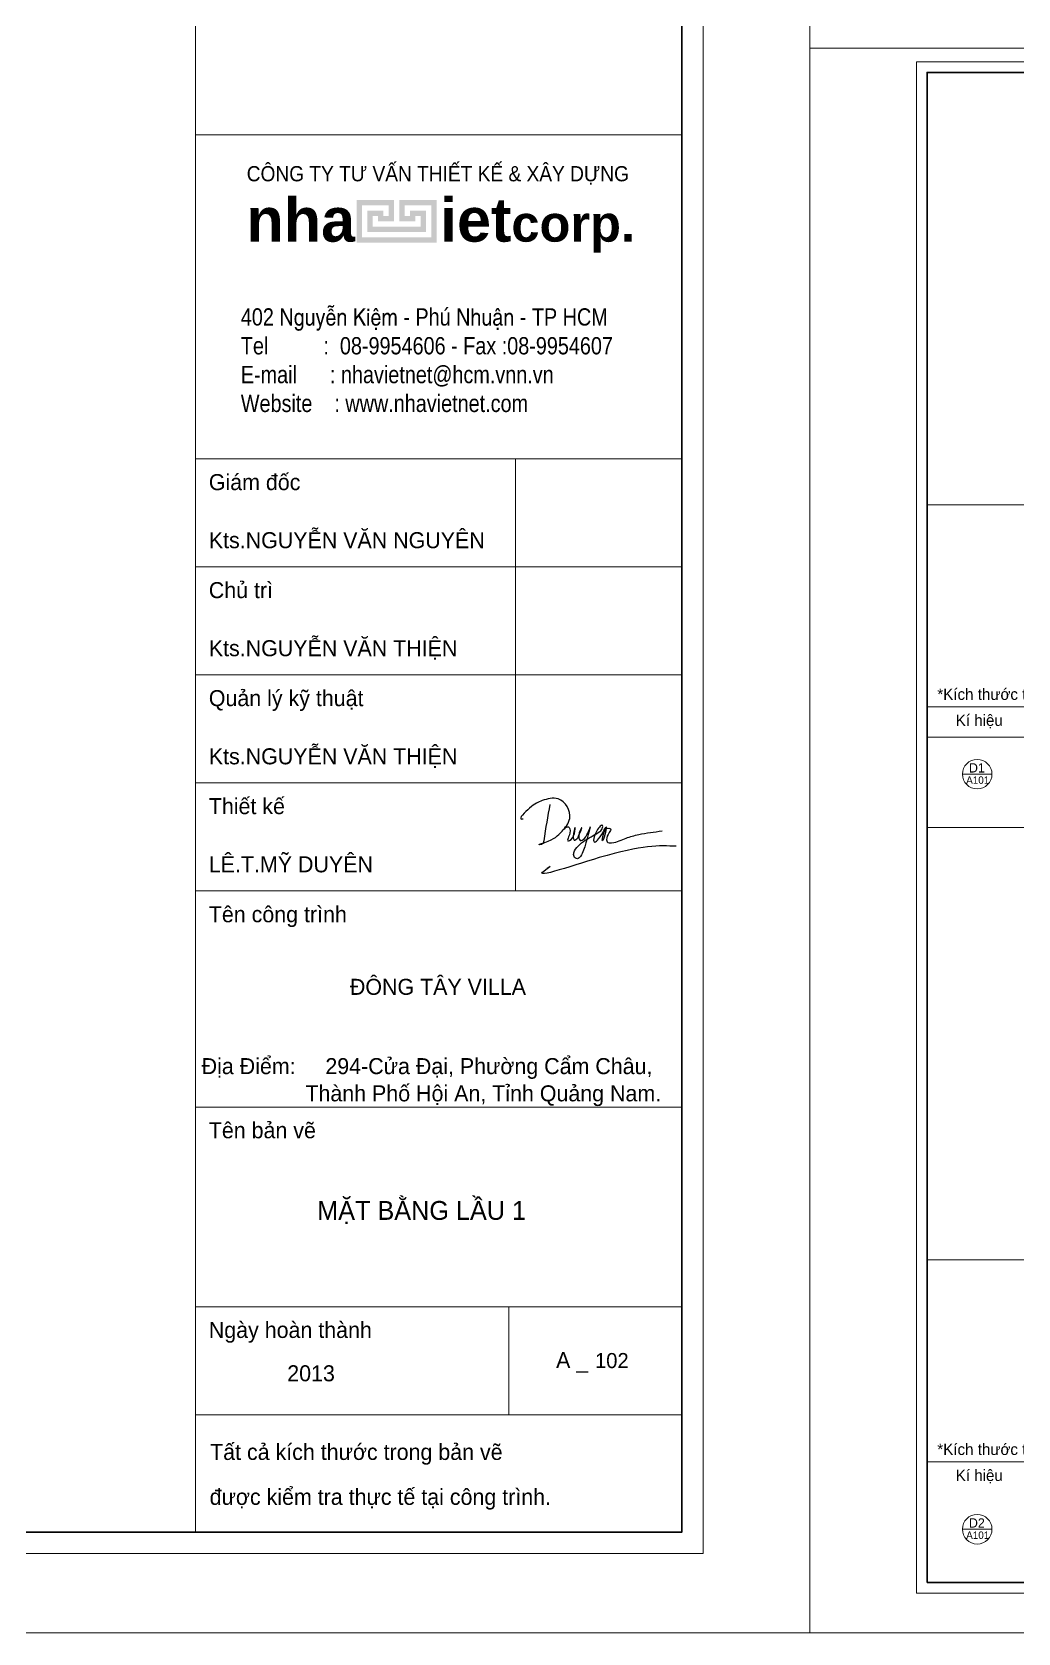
# Model space of a CAD drawing. Header units: inches. Extents: x 88947 to 296847, y 35049 to 161062.
# Drawn here: x 202594 to 209127, y 56051 to 66659 of the extents above; entities that cross this region are included whole.
import ezdxf
from ezdxf.enums import TextEntityAlignment as Align

# ---------------------------------------------------------------- set-up
doc = ezdxf.new("R2010")
doc.units = ezdxf.units.IN
doc.header["$MEASUREMENT"] = 0
doc.layers.add('$AUDIT_BAD_LAYER1', color=7, linetype='Continuous')
doc.layers.add('text', color=2, linetype='Continuous')
for name, color, linetype, lineweight in [('0.15', 175, 'Continuous', 20), ('0.4', 1, 'Continuous', 30), ('A-Text', 30, 'Continuous', 9), ('A-Wall', 2, 'Continuous', 35), ('DOOR', 142, 'Continuous', 15), ('KHUNG 2', 144, 'Continuous', 18), ('NETMANH', 192, 'Continuous', 18)]:
    doc.layers.add(name, color=color, linetype=linetype, lineweight=lineweight)
doc.styles.add('FRANKO', font='VFRANKO.TTF')
doc.styles.add('KH-TEXT', font='VAVON.TTF')
doc.styles.add('KHUNGTEN', font='VHELVEB.TTF')

# ---------------------------------------------------------------- blocks, each defined once
blk = doc.blocks.new('A$C22DF5D2D')
for points in [[(-10, 1159), (-123, 479), (-148, 421), (-212, 409), (-104, 451), (219, 660), (363, 901), (147, 1267), (-150, 1235), (-388, 1094), (-537, 889), (-506, 892)], [(255, 700), (290, 728), (339, 743), (363, 705), (341, 552), (331, 483), (357, 485), (464, 729), (431, 561), (448, 495), (513, 535), (530, 566), (588, 726), (535, 529), (559, 486), (639, 526), (747, 742), (622, 304), (565, 189), (507, 143), (444, 188), (443, 257), (521, 382), (803, 578), (926, 655), (981, 729), (981, 766), (870, 665), (831, 456), (904, 515), (1051, 736), (976, 480), (1094, 717), (1127, 703), (1105, 634), (1056, 499), (1066, 460), (1148, 442), (1421, 530), (1656, 597), (2094, 666)], [(2356, 378), (916, 165), (-61, -39), (0, 0), (-61, -39)]]:
    blk.add_spline(points, degree=3)
blk = doc.blocks.new('khung ten')
at = {"layer": '0.4'}
h = blk.add_hatch(color=256, dxfattribs=at)
h.paths.add_polyline_path([(303108, -206615), (302758, -206615), (302758, -207015), (303508, -207015), (303508, -206615), (303158, -206615), (303158, -206815), (303308, -206815), (303308, -206765), (303358, -206765), (303358, -206865), (302908, -206865), (302908, -206765), (302958, -206765), (302958, -206815), (303108, -206815)])
h.paths.add_polyline_path([(303058, -206665), (303058, -206765), (303008, -206765), (303008, -206715), (302858, -206715), (302858, -206915), (303408, -206915), (303408, -206715), (303258, -206715), (303258, -206765), (303208, -206765), (303208, -206665), (303458, -206665), (303458, -206965), (302808, -206965), (302808, -206665)], flags=16)
at = {"layer": '0.15', "ltscale": 0.7}
blk.add_line((301249, -213090), (305804, -213090), dxfattribs=at)
at = {"layer": 'A-Wall', "ltscale": 0.7}
blk.add_lwpolyline([(267204, -219099), (305804, -219099), (305804, -190799), (267204, -190799)], close=True, dxfattribs=at)
at = {"layer": 'KHUNG 2', "ltscale": 0.7}
for p, q in [((301249, -219099), (301249, -190799)), ((301249, -199776), (305804, -199776)), ((301856, -202813), (301856, -199776)), ((303071, -202813), (303071, -199776)), ((304286, -202813), (304286, -199776)), ((301249, -200282), (305804, -200282)), ((301249, -200789), (305804, -200789)), ((305804, -201295), (301249, -201295)), ((301249, -201801), (305804, -201801)), ((301249, -202307), (305804, -202307)), ((301249, -202813), (305804, -202813)), ((301249, -203826), (305804, -203826)), ((301249, -206004), (305804, -206004)), ((301249, -209041), (305804, -209041)), ((304246, -213090), (304246, -209041)), ((301249, -210053), (305804, -210053)), ((301249, -211065), (305804, -211065)), ((301249, -212078), (305804, -212078)), ((301249, -213090), (305804, -213090)), ((301249, -215115), (305804, -215115)), ((301249, -216986), (305804, -216986)), ((304185, -217998), (304185, -216986)), ((301249, -217998), (305804, -217998))]:
    blk.add_line(p, q, dxfattribs=at)
blk.add_lwpolyline([(267004, -219299), (306004, -219299), (306004, -190599), (267004, -190599)], close=True, dxfattribs=at)
at = {"layer": 'NETMANH', "ltscale": 0.7}
blk.add_lwpolyline([(265004, -220042), (307004, -220042), (307004, -190342), (265004, -190342)], close=True, dxfattribs=at)
at = {"layer": 'text', "linetype": 'Continuous', "xscale": 0.5, "yscale": 0.5, "zscale": 0.5}
blk.add_blockref('A$C22DF5D2D', (304573, -212860), dxfattribs=at)
at = {"layer": '$AUDIT_BAD_LAYER1', "color": 2, "linetype": 'Continuous', "style": 'KHUNGTEN', "width": 0.9}
blk.add_text('COÂNG TY TÖ VAÁN THIEÁT KEÁ & XAÂY DÖÏNG', height=142.53, dxfattribs=at).set_placement((303519, -206369), align=Align.MIDDLE_CENTER)
at = {"layer": '$AUDIT_BAD_LAYER1', "color": 2, "linetype": 'Continuous', "insert": (301673, -207630), "char_height": 161.97, "width": 6102.51, "attachment_point": 1, "style": 'KHUNGTEN'}
blk.add_mtext('{\\fVNI-Helve-Condense|b0|i0|c0|p2;402 Nguyeãn Kieäm - Phuù Nhuaän - TP HCM \\PTel          :  08-9954606 - Fax :08-9954607\\PE-mail      : nhavietnet@hcm.vnn.vn\\PWebsite    : www.nhavietnet.com}', dxfattribs=at)
at = {"layer": 'text', "linetype": 'Continuous', "style": 'FRANKO'}
for s, p in [('Stt', (301373, -202657)), ('Ngaøy HC', (301948, -202657)), ('Kyù hieäu', (303215, -202657)), ('Noäi dung HC', (304369, -202657)), ('Hieäu chænh', (301373, -203106)), ('Chuû ñaàu tö', (301373, -204118)), ('COÂNG TY TNHH ', (302644, -204520)), ('DU LÒCH VAØ THÔØI TRANG ÑOÂNG TAÂY', (301740, -204857)), ('Giaùm ñoác', (301373, -209334)), ('Kts.NGUYEÃN VAÊN NGUYEÂN', (301373, -209878)), ('Chuû trì', (301373, -210346)), ('Kts.NGUYEÃN VAÊN THIEÄN', (301373, -210890)), ('Quaûn lyù kyõ thuaät', (301373, -211358)), ('Kts.NGUYEÃN VAÊN THIEÄN', (301373, -211903)), ('Thieát keá', (301373, -212370)), ('LEÂ.T.MYÕ DUYEÂN', (301373, -212915)), ('Teân coâng trình', (301373, -213383)), ('ÑOÂNG TAÂY VILLA', (302695, -214063)), ('Ñòa Ñieåm:     294-Cöûa Ñaïi, Phöôøng Caåm Chaâu, ', (301306, -214806)), ('Thaønh Phoá Hoäi An, Tænh Quaûng Nam.', (302278, -215061)), ('Teân baûn veõ ', (301373, -215407)), ('Ngaøy hoaøn thaønh', (301373, -217278)), ('A _ ', (304627, -217560)), ('2013', (302108, -217684)), ('Taát caû kích thöôùc trong baûn veõ ', (301385, -218421)), ('ñöôïc kieåm tra thöïc teá taïi coâng trình.', (301381, -218842))]:
    blk.add_text(s, height=150, dxfattribs=at).set_placement(p)
at = {"layer": 'text', "linetype": 'Continuous', "insert": (303546, -206852), "char_height": 410.12, "width": 9417.44, "attachment_point": 5, "style": 'KHUNGTEN'}
blk.add_mtext('{\\fVNI-Helve|b1|i0|c0|p2;nha     iet\\H0.8274x;corp.}', dxfattribs=at)
blk = doc.blocks.new('KH-DR')
blk.add_line((-4, 0), (4, 0))
blk.add_circle((0, 0), 4)
at = {"color": 3, "style": 'KH-TEXT'}
blk.add_attdef('SYMBOL', text='', height=2.5, dxfattribs=at).set_placement((-0.08, 1.7), align=Align.MIDDLE_CENTER)
at = {"style": 'KH-TEXT'}
blk.add_attdef('TYPE', text='', height=2, dxfattribs=at).set_placement((-0.1, -1.61), align=Align.MIDDLE_CENTER)

msp = doc.modelspace()

# ---------------------------------------------------------------- linework, layer by layer
at = {"layer": 'NETMANH'}
for points in [[(208525.2, 63527.2), (220562.4, 63527.2)], [(208525.2, 62187.8), (220562.4, 62187.8)], [(208525.2, 61987.8), (220562.4, 61987.8)], [(208525.2, 61387.8), (220562.4, 61387.8)], [(208525.2, 58524.2), (220562.4, 58524.2)], [(208525.2, 57184.7), (220562.4, 57184.7)]]:
    msp.add_lwpolyline(points, dxfattribs=at)

# ---------------------------------------------------------------- block references
at = {"layer": 'A-Text'}
for p, xscale, yscale, zscale in [((-9348.5, 211652.7), 0.7071428571362048, 0.7071428573544836, 0.7071428573664265), ((114049.4, 144353.1), 0.3535714285681024, 0.3535714286845177, 0.3535714286832132), ((114049.4, 133852), 0.3535714285681024, 0.3535714286845177, 0.3535714286832132)]:
    msp.add_blockref('khung ten', p, dxfattribs=dict(at, xscale=xscale, yscale=yscale, zscale=zscale))
at = {"layer": 'DOOR'}
ref = msp.add_blockref('KH-DR', (208856.6, 61741.8), dxfattribs=dict(at, xscale=24.5, yscale=24.5, zscale=24.5))
ref.add_attrib('SYMBOL', 'D1', dxfattribs={"layer": '0', "height": 61.25, "style": 'KH-TEXT'}).set_placement((208854.6, 61783.4), align=Align.MIDDLE_CENTER)
ref.add_attrib('TYPE', 'A101', dxfattribs={"layer": '0', "height": 49, "style": 'KH-TEXT'}).set_placement((208860.3, 61702.4), align=Align.MIDDLE_CENTER)
ref = msp.add_blockref('KH-DR', (208856.6, 56738.8), dxfattribs=dict(at, xscale=24.5, yscale=24.5, zscale=24.5))
ref.add_attrib('SYMBOL', 'D2', dxfattribs={"layer": '0', "height": 61.25, "style": 'KH-TEXT'}).set_placement((208854.6, 56780.4), align=Align.MIDDLE_CENTER)
ref.add_attrib('TYPE', 'A101', dxfattribs={"layer": '0', "height": 49, "style": 'KH-TEXT'}).set_placement((208860.3, 56699.4), align=Align.MIDDLE_CENTER)

# ---------------------------------------------------------------- texts
at = {"layer": 'A-Text', "style": 'FRANKO'}
for s, p in [('*Kích thöôùc treân laø chöa bao goàm neïp cöûa', (208592.5, 62233.8)), ('Kí hieäu', (208714.3, 62061.4)), ('*Kích thöôùc treân laø chöa bao goàm neïp cöûa', (208592.5, 57230.8)), ('Kí hieäu', (208714.3, 57058.4))]:
    msp.add_text(s, height=75, dxfattribs=at).set_placement(p)
at = {"layer": 'text', "style": 'FRANKO'}
for s, height, p in [('MAËT BAÈNG LAÀU 1', 125, (204483.4, 58788.6)), ('102', 100, (206324.1, 57806.2))]:
    msp.add_text(s, height=height, dxfattribs=at).set_placement(p)

doc.saveas('drawing.dxf')
